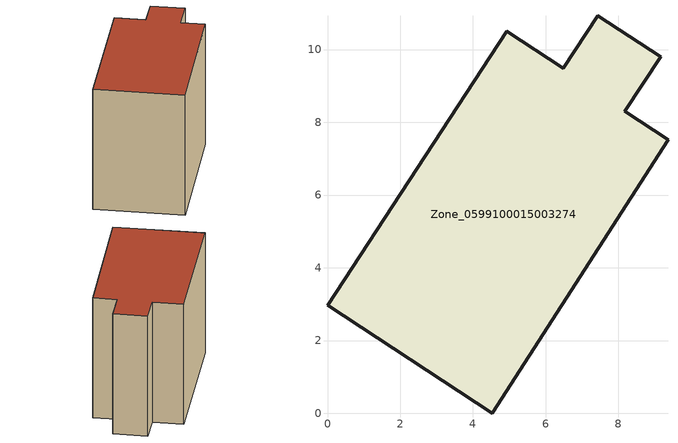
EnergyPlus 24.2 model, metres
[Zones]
Zone_0599100015003274
 floor ground (C_G): 0,2.97 4.92,10.5 6.48,9.48 7.43,10.93 9.16,9.8 8.17,8.3 9.36,7.52 4.53,0 z0.9
 wall outside (C_F): 4.53,0 9.36,7.52 8.17,8.3 9.16,9.8 7.43,10.93 6.48,9.48 4.92,10.5 0,2.97 4.53,0 z0.9:8.76
 roof outside (C_R): 4.92,10.5 0,2.97 4.53,0 9.36,7.52 8.17,8.3 9.16,9.8 7.43,10.93 6.48,9.48 z8.76
[BUILDING]
Pand.0599100015003274: North Axis=0; Terrain=City; Loads Convergence Tolerance Value=0.04; Temperature Convergence Tolerance Value=0.4; Solar Distribution=FullExterior; Maximum Number of Warmup Days=25; Minimum Number of Warmup Days=1
[Site:Location]
Rotterdam.The.Hague.AP_ZH_NLD Design_Conditions: Latitude=51.96; Longitude=4.45; Time Zone=1; Elevation=-4.5
[SITE:GROUNDTEMPERATURE:BUILDINGSURFACE]
18, 18, 18, 18, 18, 18, 18, 18, 18, 18, 18, 18
[MATERIAL] Thermal Absorptance=0.9; Solar Absorptance=0.7; Visible Absorptance=0.7
Name | Roughness | Thickness | Conductivity | Density | Specific Heat
G.TI.1965-1974 | MediumSmooth | 0.15 | 0.882353 | 540 | 1210
F.TI.1965-1974 | Rough | 0.3 | 0.697674 | 1920 | 840
R.TI.1965-1974 | MediumRough | 0.2 | 0.232558 | 1500 | 1000
[CONSTRUCTION]
C_G: G.TI.1965-1974
C_F: F.TI.1965-1974
C_R: R.TI.1965-1974
[ZONE]
Zone_0599100015003274: Type=1; Multiplier=1; Ceiling Height=Autocalculate; Volume=Autocalculate; Floor Area=autocalculate; Part of Total Floor Area=Yes
[ZONEINFILTRATION:DESIGNFLOWRATE]
Infil_Zone_0599100015003274: Zone or ZoneList or Space or SpaceList=Zone_0599100015003274; Schedule=AlwaysOn; Design Flow Rate Calculation Method=Flow/Area; Flow Rate per Floor Area=0.003; Constant Term Coefficient=1; Temperature Term Coefficient=0; Velocity Term Coefficient=0; Velocity Squared Term Coefficient=0
[HVACTEMPLATE:ZONE:IDEALLOADSAIRSYSTEM]
Zone_0599100015003274: Maximum Heating Supply Air Temperature=50; Minimum Cooling Supply Air Temperature=13; Maximum Heating Supply Air Humidity Ratio=0.0156; Minimum Cooling Supply Air Humidity Ratio=0.0077; Heating Limit=NoLimit; Cooling Limit=NoLimit; Dehumidification Control Type=ConstantSensibleHeatRatio; Cooling Sensible Heat Ratio=0.7; Dehumidification Setpoint=60; Humidification Control Type=None; Humidification Setpoint=30; Outdoor Air Method=None; Outdoor Air Flow Rate per Person=0.00944; Outdoor Air Flow Rate per Zone Floor Area=0; Outdoor Air Flow Rate per Zone=0; Demand Controlled Ventilation Type=None; Outdoor Air Economizer Type=NoEconomizer; Heat Recovery Type=None; Sensible Heat Recovery Effectiveness=0.7; Latent Heat Recovery Effectiveness=0.65
[ZONECONTROL:THERMOSTAT]
ThermostatControl_Zone_0599100015003274: Zone or ZoneList=Zone_0599100015003274; Control Type Schedule=DualSetpointControlType; Control 1=Thermostat_Zone_0599100015003274; Temperature Difference Between Cutout And Setpoint=0
[THERMOSTATSETPOINT:DUALSETPOINT]
Thermostat_Zone_0599100015003274: Heating Setpoint Temperature Schedule=HeatingSetpoint_Zone_0599100015003274; Cooling Setpoint Temperature Schedule=CoolingSetpoint_Zone_0599100015003274
[SCHEDULE:COMPACT]
HeatingSetpoint_Zone_0599100015003274: Through: 12/31, For: AllDays, Until: 24:00, 21
CoolingSetpoint_Zone_0599100015003274: Through: 12/31, For: AllDays, Until: 24:00, 24
DualSetpointControlType: Through: 12/31, For: AllDays, Until: 24:00, 4
AlwaysOn: Through: 12/31, For: AllDays, Until: 24:00, 1
